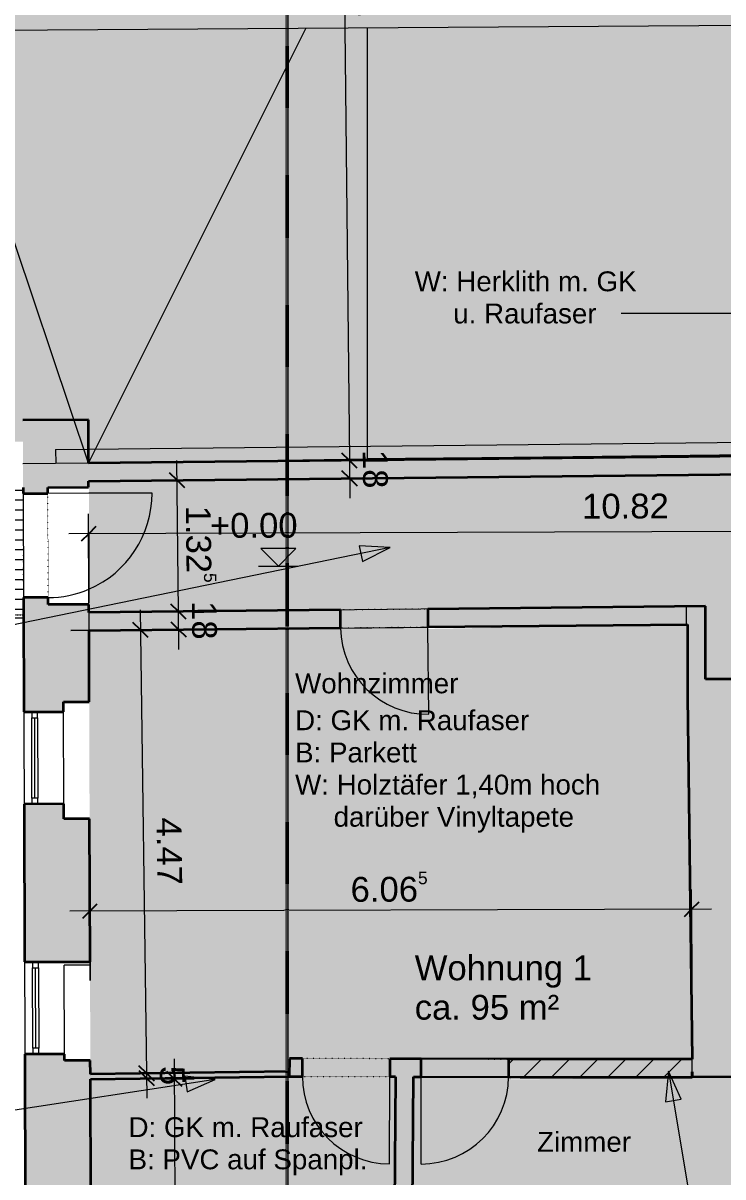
# Model space of a CAD drawing. Header units: millimetres. Extents: x -17984 to 21009, y -19333 to 10906.
# Drawn here: x -8395 to -1342, y -11994 to -370 of the extents above; entities that cross this region are included whole.
import ezdxf

# ---------------------------------------------------------------- set-up
doc = ezdxf.new("R2010")
doc.units = ezdxf.units.MM
for name, pattern in [('Achse', [10, 5, -2.5, 0, -2.5]), ('Verdeckt', [3, 2, -1]), ('Über Schnittebene 1', [1, 0, -1])]:
    doc.linetypes.add(name, pattern=pattern)
for name, color, linetype, lineweight in [('A-ANNO-DIMS', 211, 'Continuous', 9), ('A-ANNO-DIMS-100', 211, 'Continuous', 9), ('A-DETL', 90, 'Continuous', 9), ('A-DETL-DEMO', 6, 'Continuous', 9), ('A-DETL-GENF', 92, 'Continuous', 9), ('A-DETL-MEDM', 33, 'Continuous', 25), ('A-DETL-THIN', 151, 'Continuous', 9), ('A-DOOR', 31, 'Continuous', 9), ('A-FLOR', 192, 'Continuous', 9), ('A-GLAZ', 151, 'Continuous', 9), ('A-MASS', 70, 'Continuous', 9), ('A-WALL', 113, 'Continuous', 9), ('A-WALL-PATT', 111, 'Continuous', 35), ('G-ANNO-DIMS', 111, 'Continuous', 9), ('G-ANNO-SYMB', 111, 'Continuous', 9), ('G-ANNO-TEXT', 231, 'Continuous', 9), ('S-STRS', 31, 'Continuous', 9)]:
    doc.layers.add(name, color=color, linetype=linetype, lineweight=lineweight)
doc.styles.add('Arial_1', font='arial.ttf', dxfattribs={"height": 250})
doc.styles.add('Arial_2', font='arial.ttf', dxfattribs={"height": 200})
doc.dimstyles.new('2_5mm_-_Arial', dxfattribs={"dimscale": 304.8, "dimtxt": 255.06485, "dimasz": 0.492126, "dimexe": 0.656168, "dimexo": 0.0625, "dimgap": 0.164042, "dimtad": 1, "dimlfac": 0.001, "dimrnd": 0.005, "dimzin": 0, "dimdsep": 46, "dimtxsty": 'Arial_1', "dimblk1": 'OBLIQUE', "dimblk2": 'OBLIQUE', "dimsah": 1, "dimcen": 0.09, "dimdle": 0.656168, "dimazin": 0, "dimtfac": 1, "dimtdec": 4, "dimtix": 1, "dimtmove": 0, "dimatfit": 3, "dimfxl": 2.296588, "dimfxlon": 1, "dimtvp": 1, "dimtolj": 1, "dimtzin": 0, "dimarcsym": 2})
doc.dimstyles.new('2_5mm_-_Arial_1', dxfattribs={"dimscale": 304.8, "dimtxt": 255.06485, "dimasz": 0.492126, "dimexe": 0.656168, "dimexo": 0.0625, "dimgap": 0.164042, "dimtad": 1, "dimdec": 1, "dimlfac": 0.1, "dimrnd": 0.5, "dimdsep": 46, "dimtxsty": 'Arial_1', "dimblk1": 'OBLIQUE', "dimblk2": 'OBLIQUE', "dimsah": 1, "dimcen": 0.09, "dimdle": 0.656168, "dimazin": 0, "dimtfac": 1, "dimtdec": 4, "dimtix": 1, "dimtmove": 0, "dimatfit": 3, "dimfxl": 2.296588, "dimfxlon": 1, "dimtvp": 1, "dimtolj": 1, "dimtzin": 0, "dimarcsym": 2})

# ---------------------------------------------------------------- blocks, each defined once
blk = doc.blocks.new('Drehflügel 1-flg - Variabel - Drehflügel 1-flg - Variabel-412876-Erdgeschoss HG')
at = {"layer": 'A-DOOR', "linetype": 'Über Schnittebene 1'}
for p, q in [((440, 76), (-440, 76)), ((-440, -104), (438, -104)), ((438, -104), (440, -104))]:
    blk.add_line(p, q, dxfattribs=at)
at = {"layer": 'A-DOOR'}
for p, q in [((440, -106), (440, -104)), ((440, -124), (440, -106)), ((440, -984), (440, -124))]:
    blk.add_line(p, q, dxfattribs=at)
for start, end in [(180, 180.1301), (180.1301, 270)]:
    blk.add_arc((440, -104), 880, start, end, dxfattribs=at)
blk = doc.blocks.new('Drehflügel 1-flg - Variabel - Drehflügel 1-flg - Variabel-412947-Erdgeschoss HG')
at = {"layer": 'A-DOOR', "linetype": 'Über Schnittebene 1'}
for p, q in [((440, 76), (-440, 76)), ((-440, -104), (440, -104))]:
    blk.add_line(p, q, dxfattribs=at)
at = {"layer": 'A-DOOR'}
blk.add_line((440, -984), (440, -105), dxfattribs=at)
blk.add_arc((440, -104), 880, 180, 270, dxfattribs=at)
blk = doc.blocks.new('Drehflügel 1-flg - Variabel - Drehflügel 1-flg - Variabel-413046-Erdgeschoss HG')
at = {"layer": 'A-DOOR'}
blk.add_line((440, 984), (440, 104), dxfattribs=at)
at = {"layer": 'A-DOOR', "linetype": 'Über Schnittebene 1'}
for p, q in [((-440, 104), (440, 104)), ((440, -76), (-440, -76))]:
    blk.add_line(p, q, dxfattribs=at)
at = {"layer": 'A-DOOR'}
blk.add_arc((440, 104), 880, 90, 180, dxfattribs=at)
blk = doc.blocks.new('Drehflügel 1-flg - Variabel - Drehflügel 1-flg - Variabel-523802-Erdgeschoss HG')
at = {"layer": 'A-DOOR', "linetype": 'Über Schnittebene 1'}
for p, q in [((525, 111), (-525, 111)), ((-525, -139), (525, -139))]:
    blk.add_line(p, q, dxfattribs=at)
at = {"layer": 'A-DOOR'}
for p, q in [((525, -553), (525, -139)), ((525, -1189), (525, -553))]:
    blk.add_line(p, q, dxfattribs=at)
for start, end in [(180, 203.0365), (203.0365, 270)]:
    blk.add_arc((525, -139), 1050, start, end, dxfattribs=at)
blk = doc.blocks.new('Fenster 1-flg - Variabel - Fenster 1-flg - Variabel-524245-Erdgeschoss HG')
at = {"layer": 'A-GLAZ'}
for p, q in [((-405, 120), (-465, 120)), ((-465, 120), (-465, 60)), ((-405, 60), (-405, 120)), ((-405, 120), (405, 120)), ((465, 120), (405, 120)), ((405, 120), (405, 60)), ((465, 60), (465, 120)), ((-465, 60), (-405, 60)), ((-405, 90), (405, 90)), ((405, 60), (-405, 60)), ((405, 60), (465, 60))]:
    blk.add_line(p, q, dxfattribs=at)
blk = doc.blocks.new('Fenster 1-flg - Variabel - Fenster 1-flg - Variabel-524308-Erdgeschoss HG')
at = {"layer": 'A-GLAZ'}
for p, q in [((-405, 250), (-465, 250)), ((-465, 250), (-465, 190)), ((-405, 190), (-405, 250)), ((-405, 250), (405, 250)), ((465, 250), (405, 250)), ((405, 250), (405, 190)), ((465, 190), (465, 250)), ((-465, 190), (-405, 190)), ((-405, 220), (405, 220)), ((405, 190), (-405, 190)), ((405, 190), (465, 190))]:
    blk.add_line(p, q, dxfattribs=at)
blk = doc.blocks.new('Höhenkoten - Fertig-4502-Erdgeschoss HG')
at = {"layer": 'G-ANNO-DIMS'}
for p, q in [((1.77, 1.77), (-1.77, 1.77)), ((0, 0), (-1.77, 1.77)), ((0, 0), (1.77, 1.77)), ((-2.01, 0), (1.98, 0))]:
    blk.add_line(p, q, dxfattribs=at)
blk = doc.blocks.new('DIMBLOCK2-Erdgeschoss HG')
at = {"layer": 'A-ANNO-DIMS-100'}
for p, q in [((-5212, 5033), (-5107, -4776)), ((-5910, 4826), (-5010, 4835)), ((-5210, 4833), (-5910, 4826)), ((-4407, -4769), (-5307, -4779)), ((-5107, -4776), (-4407, -4769))]:
    blk.add_line(p, q, dxfattribs=at)
at = {"layer": 'A-ANNO-DIMS-100', "lineweight": 25}
for p, q in [((-5210, 4833), (-5286, 4907)), ((-5210, 4833), (-5134, 4759)), ((-5107, -4776), (-5183, -4702)), ((-5107, -4776), (-5031, -4851))]:
    blk.add_line(p, q, dxfattribs=at)
at = {"layer": 'A-ANNO-DIMS-100', "color": 0, "insert": (-4776, 372), "char_height": 250, "width": 814.16, "attachment_point": 1, "rotation": 270.6138, "line_spacing_factor": 0.941778, "style": 'Arial_1'}
blk.add_mtext('9.61', dxfattribs=at)
blk = doc.blocks.new('_Oblique')
at = {"color": 0, "linetype": 'ByBlock', "lineweight": -2}
blk.add_line((-0.5, -0.5), (0.5, 0.5), dxfattribs=at)
blk = doc.blocks.new('DIMBLOCK3-Erdgeschoss HG')
at = {"layer": 'A-ANNO-DIMS-100', "lineweight": 25}
for p, q in [((-5107, -4776), (-5183, -4702)), ((-5107, -4776), (-5031, -4851)), ((-5105, -4956), (-5181, -4882)), ((-5105, -4956), (-5029, -5031))]:
    blk.add_line(p, q, dxfattribs=at)
at = {"layer": 'A-ANNO-DIMS-100'}
for p, q in [((-4407, -4769), (-5307, -4779)), ((-5107, -4776), (-4407, -4769)), ((-5107, -4776), (-5103, -5156)), ((-4405, -4949), (-5305, -4958)), ((-5105, -4956), (-4405, -4949))]:
    blk.add_line(p, q, dxfattribs=at)
at = {"layer": 'A-ANNO-DIMS-100', "color": 0, "insert": (-4722, -4668), "char_height": 250, "width": 465.23, "attachment_point": 1, "rotation": 270.6138, "line_spacing_factor": 0.941778, "style": 'Arial_1'}
blk.add_mtext('18', dxfattribs=at)
blk = doc.blocks.new('DIMBLOCK6-Erdgeschoss HG')
at = {"layer": 'A-ANNO-DIMS-100'}
for p, q in [((-6872, -10805), (-6859, -14297)), ((-7572, -11007), (-6672, -11004)), ((-6872, -11005), (-7572, -11007)), ((-6160, -14094), (-7060, -14098)), ((-6860, -14097), (-6160, -14094))]:
    blk.add_line(p, q, dxfattribs=at)
at = {"layer": 'A-ANNO-DIMS-100', "lineweight": 25}
for p, q in [((-6872, -11005), (-6947, -10930)), ((-6872, -11005), (-6796, -11079)), ((-6860, -14097), (-6935, -14022)), ((-6860, -14097), (-6784, -14172))]:
    blk.add_line(p, q, dxfattribs=at)
at = {"layer": 'A-ANNO-DIMS-100', "color": 0, "insert": (-6481, -12210), "char_height": 250, "width": 814.16, "attachment_point": 1, "rotation": 270.2224, "line_spacing_factor": 0.941778, "style": 'Arial_1'}
blk.add_mtext('3.09', dxfattribs=at)
blk = doc.blocks.new('DIMBLOCK7-Erdgeschoss HG')
at = {"layer": 'A-ANNO-DIMS-100'}
for p, q in [((-7215, -6281), (-7151, -10950)), ((-7912, -6490), (-7012, -6478)), ((-7212, -6481), (-7912, -6490)), ((-6451, -10941), (-7351, -10953)), ((-7151, -10950), (-6451, -10941))]:
    blk.add_line(p, q, dxfattribs=at)
at = {"layer": 'A-ANNO-DIMS-100', "lineweight": 25}
for p, q in [((-7212, -6481), (-7288, -6407)), ((-7212, -6481), (-7136, -6555)), ((-7151, -10950), (-7227, -10876)), ((-7151, -10950), (-7075, -11024))]:
    blk.add_line(p, q, dxfattribs=at)
at = {"layer": 'A-ANNO-DIMS-100', "color": 0, "insert": (-6800, -8371), "char_height": 250, "width": 814.16, "attachment_point": 1, "rotation": 270.7866, "line_spacing_factor": 0.941778, "style": 'Arial_1'}
blk.add_mtext('4.47', dxfattribs=at)
blk = doc.blocks.new('DIMBLOCK8-Erdgeschoss HG')
at = {"layer": 'A-ANNO-DIMS-100', "lineweight": 25}
for p, q in [((-7151, -10950), (-7227, -10876)), ((-7150, -11000), (-7226, -10926)), ((-7151, -10950), (-7075, -11024)), ((-7150, -11000), (-7074, -11074))]:
    blk.add_line(p, q, dxfattribs=at)
at = {"layer": 'A-ANNO-DIMS-100'}
for p, q in [((-6451, -10941), (-7351, -10953)), ((-6450, -10991), (-7350, -11003)), ((-7151, -10950), (-6451, -10941)), ((-7151, -10950), (-7148, -11200)), ((-7150, -11000), (-6450, -10991))]:
    blk.add_line(p, q, dxfattribs=at)
at = {"layer": 'A-ANNO-DIMS-100', "color": 0, "insert": (-6766, -10873), "char_height": 250, "width": 232.62, "attachment_point": 1, "rotation": 270.7866, "line_spacing_factor": 0.941778, "style": 'Arial_1'}
blk.add_mtext('5', dxfattribs=at)
blk = doc.blocks.new('DIMBLOCK9-Erdgeschoss HG')
at = {"layer": 'A-ANNO-DIMS-100', "lineweight": 25}
for p, q in [((-6829, -6299), (-6905, -6225)), ((-6829, -6299), (-6753, -6373)), ((-6827, -6479), (-6903, -6405)), ((-6827, -6479), (-6751, -6553))]:
    blk.add_line(p, q, dxfattribs=at)
at = {"layer": 'A-ANNO-DIMS-100'}
for p, q in [((-7529, -6306), (-6629, -6297)), ((-6829, -6299), (-7529, -6306)), ((-6825, -6679), (-6829, -6299)), ((-7527, -6486), (-6627, -6477)), ((-6827, -6479), (-7527, -6486))]:
    blk.add_line(p, q, dxfattribs=at)
at = {"layer": 'A-ANNO-DIMS-100', "color": 0, "insert": (-6444, -6191), "char_height": 250, "width": 465.23, "attachment_point": 1, "rotation": 270.5809, "line_spacing_factor": 0.941778, "style": 'Arial_1'}
blk.add_mtext('18', dxfattribs=at)
blk = doc.blocks.new('DIMBLOCK10-Erdgeschoss HG')
at = {"layer": 'A-ANNO-DIMS-100'}
for p, q in [((-6829, -6299), (-6844, -4775)), ((-7542, -4983), (-6642, -4973)), ((-6842, -4975), (-7542, -4983)), ((-7529, -6306), (-6629, -6297)), ((-6829, -6299), (-7529, -6306))]:
    blk.add_line(p, q, dxfattribs=at)
at = {"layer": 'A-ANNO-DIMS-100', "lineweight": 25}
for p, q in [((-6842, -4975), (-6918, -4901)), ((-6842, -4975), (-6767, -5050)), ((-6829, -6299), (-6905, -6225)), ((-6829, -6299), (-6753, -6373))]:
    blk.add_line(p, q, dxfattribs=at)
at = {"layer": 'A-ANNO-DIMS-100', "color": 0, "insert": (-6454, -5229), "char_height": 250, "width": 970.26, "attachment_point": 1, "rotation": 270.5809, "line_spacing_factor": 0.941778, "style": 'Arial_1'}
blk.add_mtext('1.32\\A2\\H0.5x;\\S5^  ;\\H2x;', dxfattribs=at)
blk = doc.blocks.new('DIMBLOCK16-Erdgeschoss HG')
at = {"layer": 'A-ANNO-DIMS-100'}
for p, q in [((3083, -4781), (3085, -5681)), ((3085, -5481), (3083, -4781)), ((-7731, -6214), (-7734, -5314)), ((3285, -5480), (-7933, -5514)), ((-7733, -5514), (-7731, -6214))]:
    blk.add_line(p, q, dxfattribs=at)
at = {"layer": 'A-ANNO-DIMS-100', "lineweight": 25}
for p, q in [((-7733, -5514), (-7658, -5438)), ((3085, -5481), (3160, -5405)), ((-7733, -5514), (-7808, -5589)), ((3085, -5481), (3010, -5556))]:
    blk.add_line(p, q, dxfattribs=at)
at = {"layer": 'A-ANNO-DIMS-100', "color": 0, "insert": (-2762, -5112), "char_height": 250, "width": 1046.78, "attachment_point": 1, "rotation": 0.175, "line_spacing_factor": 0.941778, "style": 'Arial_1'}
blk.add_mtext('10.82', dxfattribs=at)
blk = doc.blocks.new('DIMBLOCK17-Erdgeschoss HG')
at = {"layer": 'A-ANNO-DIMS-100'}
for p, q in [((-7720, -10016), (-7722, -9116)), ((-1656, -9997), (-1659, -9097)), ((-1458, -9297), (-7922, -9316)), ((-1658, -9297), (-1656, -9997)), ((-7722, -9316), (-7720, -10016))]:
    blk.add_line(p, q, dxfattribs=at)
at = {"layer": 'A-ANNO-DIMS-100', "lineweight": 25}
for p, q in [((-7722, -9316), (-7647, -9241)), ((-1658, -9297), (-1733, -9373)), ((-1658, -9297), (-1583, -9222)), ((-7722, -9316), (-7796, -9391))]:
    blk.add_line(p, q, dxfattribs=at)
at = {"layer": 'A-ANNO-DIMS-100', "color": 0, "insert": (-5095, -8922), "char_height": 250, "width": 970.26, "attachment_point": 1, "rotation": 0.175, "line_spacing_factor": 0.941778, "style": 'Arial_1'}
blk.add_mtext('6.06\\A2\\H0.5x;\\S5^  ;\\H2x;', dxfattribs=at)

msp = doc.modelspace()

# ---------------------------------------------------------------- hatches: boundary and pattern name
at = {"layer": 'A-DETL-GENF', "transparency": 33554534}
h = msp.add_hatch(color=33, dxfattribs=at)
h.paths.add_polyline_path([(-7735.425, -4804.526), (3057.983, -4688.889), (3057.983, -1444.998), (11628.983, -1444.998), (11628.983, 4911.993), (-8363.017, 4799.465), (-8363.017, 5050.993), (-12960.228, 5050.993), (-12960.228, -4566.95), (-8396.092, -4587.358), (-8396.755, -4370.015), (-7736.758, -4368)], flags=0)
h.paths.add_polyline_path([(3582.983, -326.572), (3582.983, 38.993), (4333.926, 38.993), (4333.926, -326.572)], flags=0)
h.paths.add_polyline_path([(-2358.794, -289.22), (-2358.794, -99.22), (-2198.794, -99.22), (-2198.794, -289.22)], flags=0)
h.paths.add_polyline_path([(-3978.794, -289.22), (-4138.794, -289.22), (-4138.794, -99.22), (-3978.794, -99.22)], flags=0)
h.paths.add_polyline_path([(-6162.512, -284.22), (-6162.512, -91.72), (-5993.794, -91.72), (-5993.794, -284.22)], flags=0)
h.paths.add_polyline_path([(-8158.794, -279.22), (-8158.794, -89.22), (-7998.794, -89.22), (-7998.794, -279.22)], flags=0)
h.paths.add_polyline_path([(1255.937, -263.504), (1095.937, -263.504), (1095.937, -73.504), (1255.937, -73.504)], flags=0)
h.paths.add_polyline_path([(-594.063, -263.504), (-594.063, -73.504), (-434.063, -73.504), (-434.063, -263.504)], flags=0)
h.paths.add_polyline_path([(2385.767, -248.958), (2225.767, -248.958), (2225.767, -58.958), (2385.767, -58.958)], flags=0)
h.paths.add_polyline_path([(-10513.794, -231.72), (-10673.794, -231.72), (-10673.794, -91.72), (-10513.794, -91.72)], flags=0)
h.paths.add_polyline_path([(6783.81, -215.617), (6783.81, -55.617), (7003.81, -55.617), (7003.81, -215.617)], flags=0)
h.paths.add_polyline_path([(5883.29, -101.705), (5783.29, -101.705), (5783.29, 18.295), (5883.29, 18.295)], flags=0)
h = msp.add_hatch(color=2, dxfattribs=at)
h.paths.add_polyline_path([(10131.659, -11100.154), (17460.583, -10999.709), (17306.406, -4874.007), (17032.983, -4874.007), (17032.983, 1001.993), (16172.983, 1001.993), (16172.983, -6694.182), (17201.519, -6668.295), (17306.813, -10851.802), (10281.659, -10948.084), (10281.659, -8405.906), (12354.758, -8424.27), (12308.983, -4863.007), (12058.962, -4863.007), (12105.163, -8116.901), (6725.983, -8023.007), (6725.983, -7345.007), (6485.983, -7345.007), (6485.983, -8047.983), (4922.983, -8047.983), (4922.983, -6867.983), (3742.983, -6867.983), (3742.983, -6980.007), (3982.983, -6980.007), (3982.983, -7017.983), (4772.983, -7017.983), (4772.983, -8047.983), (3742.983, -8047.983), (3742.983, -8347.983), (10131.659, -8404.577), (10131.659, -11077.595)], flags=0)
h.paths.add_polyline_path([(3082.983, -10989.632), (3082.983, -10769.571), (450.701, -10769.571), (450.701, -10989.632), (2177.445, -10989.632)], flags=0)
h.paths.add_polyline_path([(161.394, -10988.659), (161.394, -10778.705), (-839.738, -10778.705), (-839.738, -10988.659), (-342.727, -10988.659)], flags=0)
h.paths.add_polyline_path([(392.26, -7160.007), (392.26, -6980.007), (-1098.885, -6980.007), (-1098.885, -7160.007), (-342.727, -7160.007)], flags=0)
h.paths.add_polyline_path([(6646.768, -6980.007), (6725.983, -6980.007), (6725.983, -4863.007), (6485.983, -4863.007), (6485.983, -6980.007)], flags=0)
h.paths.add_polyline_path([(-7730.798, -6491.448), (-1711.143, -6426.955), (-1711.143, -6246.955), (-7730.798, -6307.99)], flags=0)
h.paths.add_polyline_path([(16172.983, 1241.993), (17032.983, 1241.993), (17032.983, 2125.993), (12308.983, 2125.993), (12308.983, 3125.993), (11628.983, 3125.993), (11628.983, 1875.993), (16172.983, 1875.993)], flags=0)
h = msp.add_hatch(color=73, dxfattribs=at)
h.paths.add_polyline_path([(-7707.037, -14100.448), (-4663.248, -14088.633), (-4639.662, -10983.974), (-4699.662, -10983.974), (-4699.662, -10783.974), (-4382.339, -10783.974), (-4382.339, -10804.2), (-3500.815, -10804.202), (-1653.551, -10808.056), (-1699.017, -6426.842), (-4317.091, -6473.378), (-4317.091, -6454.875), (-7730.274, -6491.448), (-7716.634, -10957.966), (-5711.558, -10930.437), (-5711.558, -10785.82), (-5579.671, -10785.82), (-5580.221, -10980.819), (-7716.481, -11007.969), (-7716.269, -11077.595)], flags=0)
h.paths.add_polyline_path([(392.26, -10776.7), (272.26, -10776.7), (272.26, -10685.686), (392.26, -10685.686), (392.26, -10769.571)], flags=0)
h.paths.add_polyline_path([(-4483.239, -14087.934), (246.381, -14069.575), (270.058, -11057.383), (194.108, -11057.805), (192.553, -10777.809), (450.701, -10776.376), (450.701, -10769.571), (1675.903, -10769.571), (3082.983, -10761.756), (3082.983, -9700.686), (392.26, -9700.686), (392.26, -9800.686), (272.26, -9800.686), (272.26, -9575.686), (3082.983, -9575.686), (3082.983, -7160.007), (-1101.282, -7160.297), (-1131.105, -10785.161), (-509.36, -10681.709), (-508.379, -10778.705), (161.394, -10778.705), (161.394, -10988.659), (-839.738, -10988.659), (-839.738, -10985.066), (-3477.954, -11011.751), (-3480.714, -10988.053), (-3502.125, -10988.053), (-3502.125, -10984.2), (-4461.984, -10984.2), (-4462.624, -11077.595)], flags=0)
h.paths.add_polyline_path([(426.392, -14068.877), (3082.983, -14058.564), (3082.983, -10989.632), (450.701, -10989.632), (449.905, -11077.595)], flags=0)
h.paths.add_polyline_path([(-3500.815, -10804.202), (-3500.813, -10804.199), (-2862.899, -10804.199)], flags=0)
h.paths.add_polyline_path([(3082.983, -6980.007), (3082.983, -4868.632), (-7730.834, -4984.487), (-7730.798, -6307.99), (-5197.198, -6267.301), (-5197.046, -6282.3), (-1519.017, -6245.007), (-1519.017, -6980.007), (2177.445, -6980.007)], flags=0)
h = msp.add_hatch(color=73, dxfattribs=at)
h.paths.add_polyline_path([(450.701, -10989.632), (3082.983, -10989.632), (3082.983, -10961.759), (450.701, -10976.379)], flags=0)
h.paths.add_polyline_path([(-839.738, -10988.659), (161.394, -10988.659), (161.394, -10778.705), (-508.379, -10778.705), (-506.326, -10981.694), (-839.738, -10985.066)], flags=0)
h.paths.add_polyline_path([(450.701, -10776.376), (1675.903, -10769.571), (450.701, -10769.571)], flags=0)
h.paths.add_polyline_path([(-7730.274, -6491.442), (-4317.091, -6454.875), (-4317.091, -6273.378), (-5197.046, -6282.3), (-5195.221, -6462.291), (-7730.284, -6487.994)], flags=0)
h = msp.add_hatch(color=73, dxfattribs=at)
h.paths.add_polyline_path([(-4382.34, -10984.2), (-3502.125, -10984.14), (-3502.303, -10804.2), (-4382.339, -10804.2), (-4382.34, -10983.994)], flags=0)
h.paths.add_polyline_path([(392.26, -10776.7), (392.26, -10685.686), (272.26, -10685.686), (272.26, -10776.7)], flags=0)
h.paths.add_polyline_path([(392.26, -9800.686), (392.26, -9700.686), (3082.983, -9700.686), (3082.983, -9575.686), (272.26, -9575.686), (272.26, -9800.686)], flags=0)
h = msp.add_hatch(color=1, dxfattribs=at)
h.paths.add_polyline_path([(-3502.125, -10984.2), (-3502.125, -10804.2), (-4382.34, -10804.2), (-4382.34, -10984.2)], flags=0)
h.paths.add_polyline_path([(392.26, -10776.7), (392.26, -10685.686), (272.26, -10685.686), (272.26, -10776.7)], flags=0)
h.paths.add_polyline_path([(3742.983, -10123.204), (3742.983, -9575.686), (272.26, -9575.686), (272.26, -9800.686), (392.26, -9800.686), (392.26, -9700.686), (3082.983, -9700.686), (3082.983, -10123.204)], flags=0)
at = {"layer": 'A-DETL-GENF'}
h = msp.add_hatch(dxfattribs=at)
h.set_pattern_fill('FP_4', color=1, style=0, pattern_type=2)
h.set_pattern_definition([(45, (0, 0), (-141.4214, 141.4214), [])])
h.paths.add_polyline_path([(-1651.308, -10988.053), (-1653.551, -10808.056), (-3502.125, -10804.199), (-3502.125, -10988.053), (-2862.899, -10988.053)], flags=0)
at = {"layer": 'A-DETL-GENF', "transparency": 33554534}
h = msp.add_hatch(color=73, dxfattribs=at)
h.paths.add_polyline_path([(-3480.714, -10988.053), (-3501.832, -10806.713), (-3501.832, -10988.053)], flags=0)
h.paths.add_polyline_path([(-1653.551, -10808.056), (-3501.832, -10804.2), (-3501.832, -10806.683), (-2862.899, -10807.158)], flags=0)
msp.add_hatch(color=73, dxfattribs=at).paths.add_polyline_path([(-3502.125, -10984.2), (-3501.832, -10984.2), (-3502.125, -10984.14)], flags=0)
at = {"layer": 'A-WALL-PATT', "lineweight": 9, "transparency": 33554585}
h = msp.add_hatch(color=256, dxfattribs=at)
h.paths.add_polyline_path([(-8365.017, -14763.007), (-7705.022, -14760.446), (-7709.464, -13305.824), (-8369.461, -13307.84)], flags=0)
h.paths.add_polyline_path([(-8372.912, -12177.845), (-7712.915, -12175.829), (-7717.051, -10821.446), (-8377.048, -10823.462), (-8376.272, -11077.595)], flags=0)
h.paths.add_polyline_path([(-8380.087, -9828.231), (-7720.09, -9826.216), (-7724.488, -8385.965), (-8384.485, -8387.981), (-8381.955, -9216.498)], flags=0)
h.paths.add_polyline_path([(-8388.089, -7207.986), (-7728.092, -7205.971), (-7731.084, -6225.976), (-8391.081, -6227.991)], flags=0)
h.paths.add_polyline_path([(-8394.685, -5047.997), (-7734.688, -5045.981), (-7736.758, -4368), (-8396.755, -4370.015), (-8394.87, -4987.367)], flags=0)
for points in [[(-7734.876, -4984.531), (3082.983, -4868.632), (3082.983, -4688.621), (-7735.425, -4804.526), (-7734.876, -4984.487)], [(-1727.251, -6427.128), (-1519.017, -6425.017), (-1519.017, -6245.007), (-1711.143, -6246.955), (-1711.143, -6426.955)], [(-7730.798, -6491.448), (-7730.274, -6491.442), (-7730.798, -6489.426)], [(-1691.409, -7160.007), (-1519.017, -7160.007), (-1519.017, -6425.017), (-1699.017, -6426.842), (-1691.487, -7152.477)], [(-1699.017, -7160.007), (-1691.409, -7160.007), (-1699.017, -6426.842)], [(-1653.801, -10788.064), (-1653.768, -10787.187), (-1691.409, -7160.007), (-1699.017, -7160.007), (-1696.582, -7355.401)], [(-1653.759, -10788.064), (-1353.798, -10786.398), (-1398.994, -7160.007), (-1691.409, -7160.007), (-1653.768, -10787.187)], [(-1353.798, -10786.398), (-1131.105, -10785.161), (-1101.279, -7160.007), (-1398.994, -7160.007), (-1396.559, -7355.401)], [(-8377.048, -10823.462), (-7977.05, -10822.24), (-7977.249, -10757.005), (-8377.247, -10758.227)], [(-3387.017, -10987.007), (-3386.709, -10807.008), (-3501.832, -10806.713), (-3480.866, -10986.743), (-3477.954, -10986.751)], [(-3480.866, -10986.743), (-3501.832, -10808.056), (-3501.832, -10986.683)], [(-1651.999, -10988.053), (-1651.967, -10935.19), (-1653.551, -10808.056), (-3386.711, -10808.056), (-3387.017, -10987.007), (-1658.34, -10988.053)], [(-7716.481, -11007.969), (-5711.988, -10980.448), (-5712.674, -10930.452), (-7716.634, -10957.966)], [(-4663.248, -14088.633), (-4483.239, -14087.934), (-4461.983, -10983.974), (-4639.662, -10983.974), (-4663.242, -14087.934)], [(-4663.242, -14087.934), (-4639.662, -10983.974), (-4641.987, -10983.974), (-4642.628, -11077.595)], [(-3502.125, -10984.2), (-3501.832, -10983.974), (-3502.125, -10984.14)], [(-1651.999, -10988.057), (-1651.999, -10988.053), (-1658.34, -10988.053)]]:
    msp.add_hatch(color=256, dxfattribs=at).paths.add_polyline_path(points, flags=0)
h = msp.add_hatch(color=256, dxfattribs=at)
h.paths.add_polyline_path([(-8390.99, -6227.991), (-8140.991, -6227.227), (-8141.205, -6157.228), (-8391.203, -6157.991)], flags=0)
h.paths.add_polyline_path([(-8394.41, -5107.996), (-8144.411, -5107.233), (-8144.594, -5047.233), (-8394.593, -5047.996)], flags=0)
h = msp.add_hatch(color=256, dxfattribs=at)
h.paths.add_polyline_path([(-7730.284, -6487.994), (-5195.221, -6462.291), (-5197.198, -6282.301), (-7730.798, -6307.993), (-7730.471, -6426.955)], flags=0)
h.paths.add_polyline_path([(-4315.266, -6453.369), (-1711.143, -6426.131), (-1711.143, -6246.955), (-4317.091, -6273.378), (-4315.534, -6426.955)], flags=0)
h = msp.add_hatch(color=256, dxfattribs=at)
h.paths.add_polyline_path([(3082.983, -7160.007), (3082.983, -6980.007), (392.26, -6980.007), (392.26, -7160.007), (2177.445, -7160.007)], flags=0)
h.paths.add_polyline_path([(-1098.885, -7160.007), (-1098.885, -6980.007), (-1519.017, -6980.007), (-1519.017, -7160.007), (-1101.279, -7160.007)], flags=0)
h = msp.add_hatch(color=256, dxfattribs=at)
h.paths.add_polyline_path([(-8384.485, -8387.981), (-7984.487, -8386.759), (-7984.945, -8236.76), (-8384.943, -8237.982)], flags=0)
h.paths.add_polyline_path([(-8387.783, -7307.986), (-7987.785, -7306.764), (-7988.091, -7206.765), (-8388.089, -7207.986)], flags=0)
h = msp.add_hatch(color=256, dxfattribs=at)
h.paths.add_polyline_path([(-4461.983, -10983.974), (-4382.34, -10983.974), (-4382.646, -10804.2), (-4699.662, -10803.473), (-4699.662, -10983.304), (-4483.239, -10983.915)], flags=0)
h.paths.add_polyline_path([(-5580.221, -10980.819), (-5580.221, -10800.819), (-5711.48, -10800.448), (-5711.988, -10980.448)], flags=0)
h = msp.add_hatch(color=256, dxfattribs=at)
h.paths.add_polyline_path([(-1651.308, -10988.053), (-839.738, -10983.546), (-839.738, -10783.543), (-1653.759, -10788.064), (-1651.387, -10981.694)], flags=0)
h.paths.add_polyline_path([(193.663, -10977.806), (450.701, -10976.379), (450.701, -10776.376), (192.553, -10777.809)], flags=0)
h.paths.add_polyline_path([(3082.983, -10769.571), (3082.983, -10761.756), (2267.521, -10766.285), (2267.539, -10769.571), (2281.229, -10769.571)], flags=0)
h = msp.add_hatch(color=256, dxfattribs=at)
h.paths.add_polyline_path([(-4382.34, -10984.199), (-4382.34, -10983.975), (-4382.347, -10984.199)], flags=0)
h.paths.add_polyline_path([(-5711.847, -10930.441), (-5711.558, -10930.437), (-5711.558, -10828.154)], flags=0)
at = {"layer": 'G-ANNO-TEXT'}
for points in [[(-4696.685, -5653.245), (-5006.719, -5634.79), (-4974.41, -5792.28)], [(-6457.591, -11011.704), (-6766.293, -10977.569), (-6742.002, -11136.493)], [(-1891.228, -10928.27), (-1920.685, -11237.453), (-1762.147, -11210.759)]]:
    msp.add_hatch(color=1, dxfattribs=at).paths.add_polyline_path(points, flags=0)
at = {"layer": 'S-STRS'}
h = msp.add_hatch(dxfattribs=at)
h.set_pattern_fill('FP_2', color=256, style=0, pattern_type=2)
h.set_pattern_definition([(180, (-9080.69, -5674.12), (-1e-14, -100), [])])
h.paths.add_polyline_path([(-8390.678, -6360.007), (-8395.407, -4988.214), (-9695.278, -4982.402), (-9695.278, -6360.007), (-8390.99, -6360.007)], flags=0)
h.paths.add_polyline_path([(-9735.278, -6360.007), (-9735.278, -4982.223), (-9770.678, -4982.065), (-9770.678, -6360.007)], flags=0)

# ---------------------------------------------------------------- linework, layer by layer
at = {"layer": 'A-DETL'}
for p, q in [((-1653.551, -10808.056), (-3502.125, -10804.199)), ((-3502.125, -10804.199), (-3502.125, -10988.053)), ((-1651.308, -10988.053), (-1653.551, -10808.056))]:
    msp.add_line(p, q, dxfattribs=at)
at = {"layer": 'A-DETL-DEMO'}
for p, q in [((-1711.143, -6246.955), (-7730.798, -6307.99)), ((-1711.143, -6426.955), (-1711.143, -6246.955)), ((-7730.798, -6307.99), (-7730.798, -6491.448)), ((-7730.798, -6491.448), (-1711.143, -6426.955))]:
    msp.add_line(p, q, dxfattribs=at)
at = {"layer": 'A-DETL-MEDM'}
for p, q in [((-3502.125, -10804.2), (-4382.34, -10804.2)), ((-4382.34, -10804.2), (-4382.34, -10984.2)), ((-3501.832, -10984.2), (-3501.832, -10804.2)), ((-4382.34, -10984.2), (-3502.125, -10984.2))]:
    msp.add_line(p, q, dxfattribs=at)
at = {"layer": 'A-DETL-THIN'}
for p, q in [((-8396.755, -4370.015), (-7736.758, -4368)), ((-7736.758, -4368), (-7735.425, -4804.526)), ((-7735.425, -4804.526), (3057.983, -4688.889))]:
    msp.add_line(p, q, dxfattribs=at)
at = {"layer": 'A-FLOR', "lineweight": 18}
for p, q in [((-7735.425, -4804.526), (-9198.078, -448.714)), ((-7735.425, -4804.526), (-5544.743, -424.163)), ((-4928.21, -420.02), (-4928.21, -4758.234)), ((-7735.425, -4804.526), (-4928.21, -4758.234)), ((1721.888, -4703.204), (-4928.21, -4758.234)), ((-4928.21, -4758.234), (-819.057, -4714.21))]:
    msp.add_line(p, q, dxfattribs=at)
at = {"layer": 'A-FLOR'}
for p, q in [((-7735.425, -4804.526), (-8395.407, -4811.597)), ((-8394.685, -5047.997), (-8391.081, -6227.991))]:
    msp.add_line(p, q, dxfattribs=at)
at = {"layer": 'A-MASS'}
msp.add_line((2549.037, -369.774), (-12960.228, -473.995), dxfattribs=at)
at = {"layer": 'A-WALL', "color": 27, "lineweight": 35}
for p, q in [((-7736.758, -4368), (-8396.755, -4370.015)), ((-7735.425, -4804.526), (-7736.758, -4368)), ((3082.983, -4688.621), (-7735.425, -4804.526))]:
    msp.add_line(p, q, dxfattribs=at)
at = {"layer": 'A-WALL'}
for p, q in [((-8067.137, -4666.856), (1903.126, -4560.038)), ((-8067.137, -4666.856), (-8065.624, -4808.064)), ((-8387.783, -7307.986), (-8377.247, -10758.227)), ((-7984.945, -8236.76), (-7987.785, -7306.764)), ((-7719.985, -9860.603), (-7979.984, -9861.397)), ((-7977.249, -10757.005), (-7979.984, -9861.397)), ((-7719.985, -9860.603), (-7720.09, -9826.216)), ((-5579.714, -10800.82), (-5580.221, -10980.819)), ((-4700.225, -10983.302), (-4699.717, -10803.303)), ((-4381.832, -10804.304), (-4382.339, -10983.974)), ((-3502.344, -10986.682), (-3501.836, -10806.683))]:
    msp.add_line(p, q, dxfattribs=at)
at = {"layer": 'A-WALL', "color": 87, "lineweight": 35}
for p, q in [((-7734.876, -4984.531), (3082.983, -4868.632)), ((-1519.017, -6980.007), (-1519.017, -6245.007)), ((-7728.092, -7205.971), (-7730.284, -6487.994)), ((-1699.017, -6426.842), (-1699.017, -7160.007)), ((3082.983, -6980.007), (-1519.017, -6980.007)), ((-1699.017, -7160.007), (-1653.551, -10808.056)), ((-7720.09, -9826.216), (-7724.488, -8385.965)), ((-5711.48, -10800.448), (-5711.988, -10980.448)), ((-5580.221, -10980.819), (-5579.714, -10800.82)), ((-4699.717, -10803.303), (-4700.225, -10983.302)), ((-7716.634, -10957.966), (-7717.051, -10821.446)), ((-5712.674, -10930.452), (-7716.634, -10957.966)), ((-7712.915, -12175.829), (-7716.481, -11007.969)), ((-4641.987, -10983.974), (-4663.248, -14088.633)), ((-4483.239, -14087.934), (-4461.983, -10983.974)), ((-4461.983, -10983.974), (-4382.347, -10984.199)), ((-3502.336, -10984.097), (-3502.344, -10986.682))]:
    msp.add_line(p, q, dxfattribs=at)
at = {"layer": 'A-WALL', "color": 7, "lineweight": 35}
for p, q in [((-7734.688, -5045.981), (-7734.876, -4984.531)), ((-8394.593, -5047.996), (-8394.41, -5107.996)), ((-8394.41, -5107.996), (-8144.411, -5107.233)), ((-8144.594, -5047.233), (-7734.688, -5045.981)), ((-8144.411, -5107.233), (-8144.594, -5047.233)), ((-8141.205, -6157.228), (-8391.203, -6157.991)), ((-8391.203, -6157.991), (-8390.99, -6227.991)), ((-8140.991, -6227.227), (-8141.205, -6157.228)), ((-8391.081, -6227.991), (-8387.783, -7307.986)), ((-7731.084, -6225.976), (-8140.991, -6227.227)), ((-7730.834, -6307.99), (-7731.084, -6225.976)), ((-7988.091, -7206.765), (-7728.092, -7205.971)), ((-7987.785, -7306.764), (-7988.091, -7206.765)), ((-8387.783, -7307.986), (-7987.785, -7306.764)), ((-7984.945, -8236.76), (-8384.943, -8237.982)), ((-8384.943, -8237.982), (-8380.087, -9828.231)), ((-7984.487, -8386.759), (-7984.945, -8236.76)), ((-7724.488, -8385.965), (-7984.487, -8386.759)), ((-8380.087, -9828.231), (-7720.09, -9826.216)), ((-7977.249, -10757.005), (-8377.247, -10758.227)), ((-8377.247, -10758.227), (-8372.603, -12279.082)), ((-7977.05, -10822.24), (-7977.249, -10757.005)), ((-5579.714, -10800.82), (-5711.48, -10800.448)), ((-4382.34, -10804.198), (-4699.662, -10803.303)), ((-7717.051, -10821.446), (-7977.05, -10822.24)), ((-7716.481, -11007.969), (-5711.988, -10980.448)), ((-5711.988, -10980.448), (-5712.674, -10930.452)), ((-5711.988, -10980.448), (-5580.221, -10980.819)), ((-4699.662, -10983.304), (-4641.983, -10983.467)), ((-506.326, -10981.694), (-1651.308, -10988.053))]:
    msp.add_line(p, q, dxfattribs=at)
at = {"layer": 'A-WALL', "color": 54, "lineweight": 35}
for p, q in [((-1519.017, -6245.007), (-4317.091, -6273.378)), ((-5195.221, -6462.291), (-5197.046, -6282.3)), ((-7730.284, -6487.994), (-5195.221, -6462.291))]:
    msp.add_line(p, q, dxfattribs=at)
at = {"layer": 'A-WALL', "color": 44, "lineweight": 35}
for p, q in [((-4317.091, -6273.378), (-4315.266, -6453.369)), ((-5197.046, -6282.3), (-7730.798, -6307.99)), ((-4315.266, -6453.369), (-1699.017, -6426.842))]:
    msp.add_line(p, q, dxfattribs=at)
at = {"layer": 'A-WALL', "color": 24, "lineweight": 35}
msp.add_line((-4382.339, -10983.974), (-4381.832, -10804.304), dxfattribs=at)
at = {"layer": 'A-WALL', "color": 43, "lineweight": 35}
msp.add_line((-3501.836, -10806.683), (-3502.336, -10984.097), dxfattribs=at)
at = {"layer": 'A-WALL', "color": 252, "lineweight": 35}
for p, q in [((-3386.709, -10807.008), (-3501.832, -10806.683)), ((-1653.551, -10808.056), (-3386.709, -10807.008)), ((-3502.125, -10986.683), (-3387.017, -10987.007)), ((-3387.017, -10987.007), (-1651.999, -10988.057)), ((-1651.999, -10988.053), (-1651.967, -10935.19)), ((-1651.967, -10935.19), (-1651.308, -10988.053))]:
    msp.add_line(p, q, dxfattribs=at)
at = {"layer": 'G-ANNO-SYMB', "linetype": 'Achse', "lineweight": 50}
msp.add_line((-5732.142, 3642.917), (-5732.142, -18063.258), dxfattribs=at)
at = {"layer": 'G-ANNO-TEXT', "color": 1}
for p, q in [((-1942.867, -3295.469), (-2366.326, -3295.469)), ((-1164.368, -3295.469), (-1942.867, -3295.469)), ((-4696.685, -5653.245), (-9374.591, -6612.919)), ((-4696.685, -5653.245), (-5006.719, -5634.79)), ((-5006.719, -5634.79), (-4974.41, -5792.28)), ((-4974.41, -5792.28), (-4696.685, -5653.245)), ((-6457.591, -11011.704), (-8672.798, -11350.285)), ((-6457.591, -11011.704), (-6766.293, -10977.569)), ((-6766.293, -10977.569), (-6742.002, -11136.493)), ((-6742.002, -11136.493), (-6457.591, -11011.704)), ((-1891.228, -10928.27), (-1920.685, -11237.453)), ((-1762.147, -11210.759), (-1891.228, -10928.27)), ((-1891.228, -10928.27), (-1164.368, -15245.183)), ((-1920.685, -11237.453), (-1762.147, -11210.759))]:
    msp.add_line(p, q, dxfattribs=at)
at = {"layer": 'S-STRS', "linetype": 'Verdeckt'}
msp.add_line((-9695.278, -6330.007), (-8390.77, -6330.007), dxfattribs=at)
at = {"layer": 'S-STRS'}
msp.add_line((-9695.278, -6360.007), (-8390.678, -6360.007), dxfattribs=at)

# ---------------------------------------------------------------- block references
at = {"layer": 'A-DOOR'}
for name, p, rotation in [('Drehflügel 1-flg - Variabel - Drehflügel 1-flg - Variabel-523802-Erdgeschoss HG', (-8282.242, -5632.656), 90.1749689495638), ('Drehflügel 1-flg - Variabel - Drehflügel 1-flg - Variabel-412876-Erdgeschoss HG', (-4756.302, -6353.4), 0.5809167267689797), ('Drehflügel 1-flg - Variabel - Drehflügel 1-flg - Variabel-412947-Erdgeschoss HG', (-5139.928, -10877.627), 359.8383433689364), ('Drehflügel 1-flg - Variabel - Drehflügel 1-flg - Variabel-413046-Erdgeschoss HG', (-3942.047, -10881.006), 179.8383433689364)]:
    msp.add_blockref(name, p, dxfattribs=dict(at, rotation=rotation))
at = {"layer": 'A-GLAZ', "rotation": 90.1749689495638}
for name, p in [('Fenster 1-flg - Variabel - Fenster 1-flg - Variabel-524245-Erdgeschoss HG', (-8186.364, -7772.373)), ('Fenster 1-flg - Variabel - Fenster 1-flg - Variabel-524308-Erdgeschoss HG', (-8048.668, -10292.221))]:
    msp.add_blockref(name, p, dxfattribs=at)
at = {"layer": 'G-ANNO-DIMS', "xscale": 99.99999999999993, "yscale": 99.99999999999993, "zscale": 99.99999999999993}
msp.add_blockref('Höhenkoten - Fertig-4502-Erdgeschoss HG', (-5821.926, -5840.65), dxfattribs=at)

# ---------------------------------------------------------------- texts
at = {"layer": 'G-ANNO-DIMS', "insert": (-6511.909, -5304.32), "char_height": 250, "width": 1055.95983, "attachment_point": 1, "line_spacing_factor": 0.941778, "style": 'Arial_1'}
msp.add_mtext('+0.00', dxfattribs=at)
at = {"layer": 'G-ANNO-TEXT', "color": 1, "char_height": 200, "attachment_point": 1, "style": 'Arial_2'}
for s, insert, width in [('W: Herklith m. GK', (-4448.067, -2871.354), 2781.85563), ('     u. Raufaser', (-4448.067, -3195.469), 2276.7925), ('Wohnzimmer', (-5653.477, -6921.521), 2044.30312), ('D: GK m. Raufaser', (-5653.477, -7293.163), 2926.15938), ('B: Parkett', (-5653.477, -7617.278), 1523.20625), ('W: Holztäfer 1,40m hoch', (-5653.477, -7941.392), 3824.04938), ('     darüber Vinyltapete', (-5653.477, -8265.507), 3479.32375), ('D: GK m. Raufaser', (-7331.685, -11392.43), 2926.15938), ('Zimmer', (-3215.346, -11540.35), 1170.46375), ('B: PVC auf Spanpl.', (-7331.685, -11716.544), 2998.31125)]:
    msp.add_mtext(s, dxfattribs=dict(at, insert=insert, width=width))
at = {"layer": 'G-ANNO-TEXT', "color": 7, "char_height": 250, "attachment_point": 1, "style": 'Arial_1'}
for s, insert, width in [('Wohnung 1', (-4448.067, -9762.48), 2140.50562), ('ca. 95 m²', (-4448.067, -10159.355), 1779.74625)]:
    msp.add_mtext(s, dxfattribs=dict(at, insert=insert, width=width))

# ---------------------------------------------------------------- dimensions: what is measured, and where the dimension line sits
at = {"layer": 'A-ANNO-DIMS'}
for base, p1, p2, angle, dimstyle, override, picture, middle in [((-5107.036, -4776.366), (-5909.95, 4825.746), (-4407.076, -4768.867), 270.6138245, '2_5mm_-_Arial', {"dimpost": '<>', "dimfxl": 9711.603286}, 'DIMBLOCK2-Erdgeschoss HG', (-4980.88, 30.343)), ((-5105.108, -4956.356), (-4407.076, -4768.867), (-4405.148, -4948.857), 270.6138245, '2_5mm_-_Arial_1', {"dimpost": '<>', "dimfxl": 180}, 'DIMBLOCK3-Erdgeschoss HG', (-4928.439, -4864.458)), ((-7733.26, -5513.681), (3082.714, -4780.648), (-7731.122, -6213.678), 0.1749689, '2_5mm_-_Arial', {"dimpost": '<>', "dimfxl": 10908.374127}, 'DIMBLOCK16-Erdgeschoss HG', (-2324.746, -5319.52)), ((-6829.008, -6298.847), (-7527.147, -6485.935), (-7528.972, -6305.944), 270.5809167, '2_5mm_-_Arial_1', {"dimpost": '<>', "dimfxl": 180}, 'DIMBLOCK9-Erdgeschoss HG', (-6650.462, -6387.041)), ((-7151.102, -10950.202), (-7912.398, -6490.495), (-6451.168, -10940.592), 270.786604, '2_5mm_-_Arial', {"dimpost": '<>', "dimfxl": 4683.861364}, 'DIMBLOCK7-Erdgeschoss HG', (-7006.8, -8713.141)), ((-6859.676, -14097.159), (-7571.675, -11007.407), (-6159.681, -14094.442), 270.2224057, '2_5mm_-_Arial', {"dimpost": '<>', "dimfxl": 3394.630013}, 'DIMBLOCK6-Erdgeschoss HG', (-6687.951, -12550.234)), ((-7150.415, -11000.197), (-6451.168, -10940.592), (-6450.481, -10990.587), 270.786604, '2_5mm_-_Arial_1', {"dimpost": '<>', "dimfxl": 50}, 'DIMBLOCK8-Erdgeschoss HG', (-6973.644, -10972.767))]:
    dim = msp.add_linear_dim(base=base, p1=p1, p2=p2, angle=angle, dimstyle=dimstyle, override=override, dxfattribs=at)
    dim.commit()
    dim.dimension.update_dxf_attribs({"geometry": picture, "text_midpoint": middle})
for base, p1, p2, angle, text, override, picture, middle in [((-6842.426, -4975.482), (-7528.972, -6305.944), (-7542.39, -4982.579), 270.5809167, '\\A1;1.32\\Q;{\\A1;{\\H0.5x;\\S5^ ;}}', {"dimpost": '<>', "dimfxl": 1323.433091}, 'DIMBLOCK10-Erdgeschoss HG', (-6657.998, -5635.362)), ((-7721.649, -9315.862), (-1656.027, -9997.342), (-7719.511, -10015.859), 0.1749689, '\\A1;6.06\\Q;{\\A1;{\\H0.5x;\\S5^ ;}}', {"dimpost": '<>', "dimfxl": 6063.512057}, 'DIMBLOCK17-Erdgeschoss HG', (-4690.449, -9128.961))]:
    dim = msp.add_linear_dim(base=base, p1=p1, p2=p2, angle=angle, text=text, dimstyle='2_5mm_-_Arial', override=override, dxfattribs=at)
    dim.commit()
    dim.dimension.update_dxf_attribs({"geometry": picture, "text_midpoint": middle})

doc.saveas('drawing.dxf')
